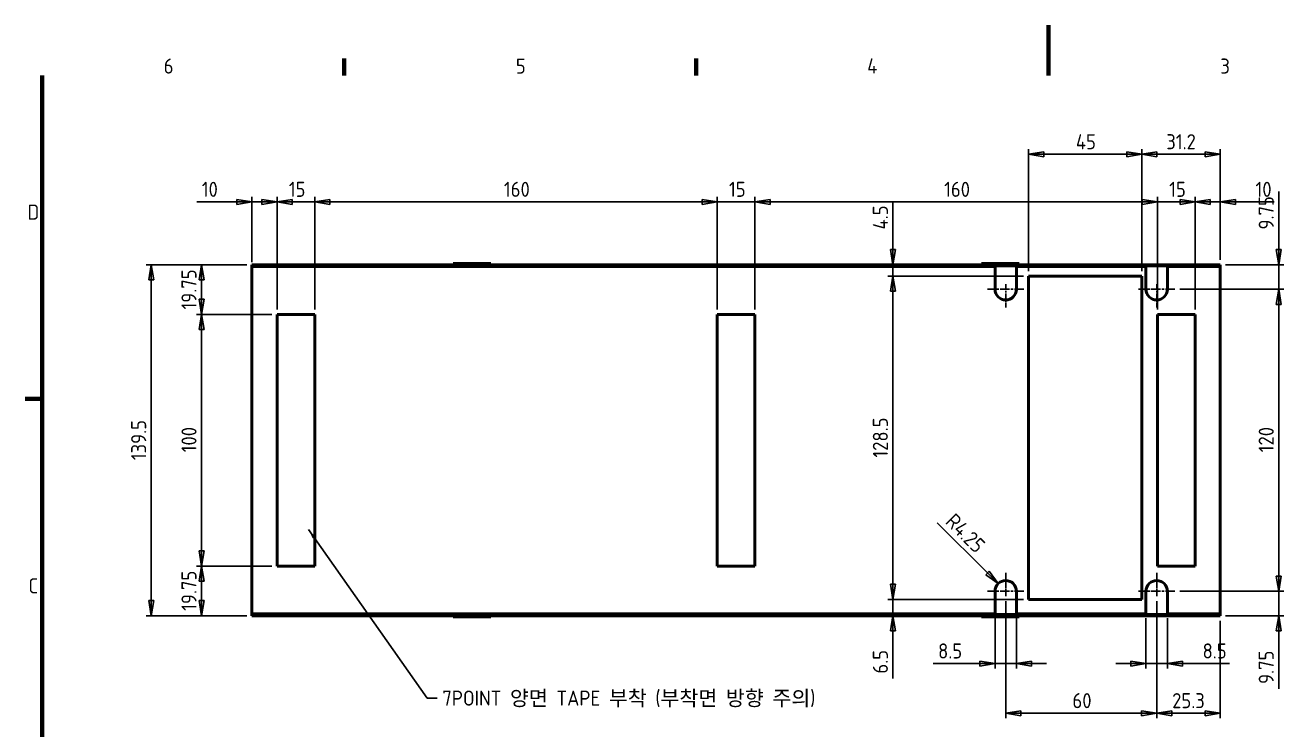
# Model space of a CAD drawing. Header units: millimetres. Extents: x 0 to 840, y 0 to 594.
# Drawn here: x 13 to 514, y 314 to 594 of the extents above; entities that cross this region are included whole.
import ezdxf

# ---------------------------------------------------------------- set-up
doc = ezdxf.new("R2010")
doc.units = ezdxf.units.MM
doc.header["$LTSCALE"] = 2
doc.linetypes.add('CHAIN', pattern=[0.3543, 0.2362, -0.0295, 0.0591, -0.0295])
doc.linetypes.add('DASHED', pattern=[0.2067, 0.1654, -0.0413])
doc.layers.get('0').update_dxf_attribs({"lineweight": 25})
for name, color, linetype, lineweight in [('가려진 것(ISO)', 5, 'DASHED', 35), ('가시적인 것(ISO)', 7, 'Continuous', 50), ('가시적인 좁은 것(ISO)', 1, 'Continuous', 35), ('경계(ISO)', 7, 'Continuous', 70), ('기호(ISO)', 7, 'Continuous', 25), ('중심 표식(ISO)', 1, 'Continuous', 25), ('치수(ISO)', 7, 'Continuous', 25)]:
    doc.layers.add(name, color=color, linetype=linetype, lineweight=lineweight)
doc.styles.add('ISO ProportionalPSTEK', font='isocp.shx')
doc.dimstyles.new('PSTEK', dxfattribs={"dimscale": 2, "dimtxt": 3, "dimasz": 3, "dimexe": 1, "dimexo": 1, "dimgap": 1, "dimtad": 1, "dimrnd": 1e-08, "dimdsep": 46, "dimtxsty": 'ISO ProportionalPSTEK', "dimblk": 'Filled-1', "dimcen": 0.09, "dimdle": 10, "dimclrd": 3, "dimclre": 3, "dimclrt": 1, "dimadec": 1, "dimazin": 2, "dimtfac": 1, "dimtmove": 0, "dimatfit": 3, "dimfxl": 0, "dimtolj": 1, "dimlwd": -1, "dimlwe": -1, "dimarcsym": 0})
doc.dimstyles.new('PSTEK$7', dxfattribs={"dimscale": 2, "dimtxt": 3, "dimasz": 2, "dimexe": 1, "dimexo": 1, "dimgap": 1, "dimtad": 1, "dimrnd": 1e-08, "dimdsep": 46, "dimtxsty": 'ISO ProportionalPSTEK', "dimblk": 'Filled-1', "dimcen": 0.09, "dimdle": 10, "dimclrd": 3, "dimclre": 3, "dimclrt": 1, "dimadec": 1, "dimazin": 2, "dimtfac": 1, "dimtmove": 0, "dimatfit": 3, "dimfxl": 0, "dimtolj": 1, "dimlwd": -1, "dimlwe": -1, "dimarcsym": 0})

# ---------------------------------------------------------------- blocks, each defined once
blk = doc.blocks.new('경계 Default Border')
at = {"layer": '경계(ISO)'}
for p, q in [((70, 287), (70, 290.4)), ((140, 287), (140, 290.4)), ((10, 222.75), (6.6, 222.75))]:
    blk.add_line(p, q, dxfattribs=at)
at = {"layer": '경계(ISO)', "flags": 128}
for points in [[(210, 297), (210, 287)], [(10, 10), (10, 287)]]:
    blk.add_lwpolyline(points, dxfattribs=at)
at = {"layer": '경계(ISO)', "color": 1, "char_height": 3, "attachment_point": 7, "style": 'ISO ProportionalPSTEK'}
for s, insert in [('6', (34.14, 287.37)), ('5', (104.14, 287.37)), ('4', (173.97, 287.4)), ('3', (244.17, 287.37)), ('D', (7.08, 258.35)), ('C', (7.24, 184.1))]:
    blk.add_mtext(s, dxfattribs=dict(at, insert=insert))
blk = doc.blocks.new('Filled-1')
at = {"color": 0}
for p, q in [((0, 0), (-1, 0.167)), ((-1, 0.167), (-1, -0.167)), ((-1, 0), (0, 0)), ((-1, -0.167), (0, 0))]:
    blk.add_line(p, q, dxfattribs=at)
at = {"color": 0, "flags": 128}
blk.add_lwpolyline([(-1, -0.167), (0, 0)], dxfattribs=at)
at = {"color": 0}
blk.add_solid([(-1, -0.167), (0, 0), (-1, 0.167), (-1, -0.167)], dxfattribs=at)
blk = doc.blocks.new('*D14')
at = {"layer": 'Defpoints', "color": 0}
for p in [(113.32, 523.76), (103.32, 497.8), (113.32, 479.05)]:
    blk.add_point(p, dxfattribs=at)
at = {"layer": '치수(ISO)', "color": 3}
for p, q in [((103.32, 499.8), (103.32, 525.76)), ((113.32, 481.05), (113.32, 525.76)), ((97.32, 523.76), (81.4, 523.76)), ((113.32, 523.76), (103.32, 523.76)), ((119.32, 523.76), (125.32, 523.76))]:
    blk.add_line(p, q, dxfattribs=at)
at = {"layer": '치수(ISO)', "color": 3, "xscale": 6, "yscale": 6, "zscale": 6}
blk.add_blockref('Filled-1', (103.32, 523.76), dxfattribs=at)
at = {"layer": '치수(ISO)', "color": 3, "xscale": 6, "yscale": 6, "zscale": 6, "rotation": 180}
blk.add_blockref('Filled-1', (113.32, 523.76), dxfattribs=at)
at = {"layer": '치수(ISO)', "color": 1, "insert": (83.4, 531.76), "char_height": 6, "attachment_point": 1, "style": 'ISO ProportionalPSTEK'}
blk.add_mtext('\\A1;10', dxfattribs=at)
blk = doc.blocks.new('*D15')
at = {"layer": 'Defpoints', "color": 0}
for p in [(83.32, 379.05), (113.32, 379.05), (103.32, 359.3)]:
    blk.add_point(p, dxfattribs=at)
at = {"layer": '치수(ISO)', "color": 3}
for p, q in [((111.32, 379.05), (81.32, 379.05)), ((83.32, 365.3), (83.32, 373.05)), ((101.32, 359.3), (81.32, 359.3))]:
    blk.add_line(p, q, dxfattribs=at)
at = {"layer": '치수(ISO)', "color": 3, "xscale": 6, "yscale": 6, "zscale": 6}
for p, rotation in [((83.32, 379.05), 90), ((83.32, 359.3), 270)]:
    blk.add_blockref('Filled-1', p, dxfattribs=dict(at, rotation=rotation))
at = {"layer": '치수(ISO)', "color": 1, "insert": (75.32, 361.24), "char_height": 6, "attachment_point": 1, "rotation": 90, "style": 'ISO ProportionalPSTEK'}
blk.add_mtext('\\A1;19.75', dxfattribs=at)
blk = doc.blocks.new('*D16')
at = {"layer": 'Defpoints', "color": 0}
for p in [(83.32, 498.8), (103.32, 498.8), (113.32, 479.05)]:
    blk.add_point(p, dxfattribs=at)
at = {"layer": '치수(ISO)', "color": 3}
for p, q in [((101.32, 498.8), (81.32, 498.8)), ((83.32, 485.05), (83.32, 492.8)), ((111.32, 479.05), (81.32, 479.05))]:
    blk.add_line(p, q, dxfattribs=at)
at = {"layer": '치수(ISO)', "color": 3, "xscale": 6, "yscale": 6, "zscale": 6}
for p, rotation in [((83.32, 498.8), 90), ((83.32, 479.05), 270)]:
    blk.add_blockref('Filled-1', p, dxfattribs=dict(at, rotation=rotation))
at = {"layer": '치수(ISO)', "color": 1, "insert": (75.32, 480.99), "char_height": 6, "attachment_point": 1, "rotation": 90, "style": 'ISO ProportionalPSTEK'}
blk.add_mtext('\\A1;19.75', dxfattribs=at)
blk = doc.blocks.new('*D21')
at = {"layer": 'Defpoints', "color": 0}
for p in [(63.32, 498.8), (103.32, 498.8), (103.32, 359.3)]:
    blk.add_point(p, dxfattribs=at)
at = {"layer": '치수(ISO)', "color": 3}
for p, q in [((101.32, 498.8), (61.32, 498.8)), ((63.32, 365.3), (63.32, 492.8)), ((101.32, 359.3), (61.32, 359.3))]:
    blk.add_line(p, q, dxfattribs=at)
at = {"layer": '치수(ISO)', "color": 3, "xscale": 6, "yscale": 6, "zscale": 6}
for p, rotation in [((63.32, 498.8), 90), ((63.32, 359.3), 270)]:
    blk.add_blockref('Filled-1', p, dxfattribs=dict(at, rotation=rotation))
at = {"layer": '치수(ISO)', "color": 1, "insert": (55.32, 421.11), "char_height": 6, "attachment_point": 1, "rotation": 90, "style": 'ISO ProportionalPSTEK'}
blk.add_mtext('\\A1;139.5', dxfattribs=at)
blk = doc.blocks.new('*D28')
at = {"layer": 'Defpoints', "color": 0}
for p in [(83.32, 479.05), (113.32, 479.05), (113.32, 379.05)]:
    blk.add_point(p, dxfattribs=at)
at = {"layer": '치수(ISO)', "color": 3}
for p, q in [((111.32, 479.05), (81.32, 479.05)), ((83.32, 385.05), (83.32, 473.05)), ((111.32, 379.05), (81.32, 379.05))]:
    blk.add_line(p, q, dxfattribs=at)
at = {"layer": '치수(ISO)', "color": 3, "xscale": 6, "yscale": 6, "zscale": 6}
for p, rotation in [((83.32, 479.05), 90), ((83.32, 379.05), 270)]:
    blk.add_blockref('Filled-1', p, dxfattribs=dict(at, rotation=rotation))
at = {"layer": '치수(ISO)', "color": 1, "insert": (75.32, 424.25), "char_height": 6, "attachment_point": 1, "rotation": 90, "style": 'ISO ProportionalPSTEK'}
blk.add_mtext('\\A1;100', dxfattribs=at)
blk = doc.blocks.new('*D29')
at = {"layer": 'Defpoints', "color": 0}
for p in [(128.32, 523.76), (113.32, 479.05), (128.32, 479.05)]:
    blk.add_point(p, dxfattribs=at)
at = {"layer": '치수(ISO)', "color": 3}
for p, q in [((113.32, 481.05), (113.32, 525.76)), ((128.32, 481.05), (128.32, 525.76)), ((107.32, 523.76), (101.32, 523.76)), ((113.32, 523.76), (128.32, 523.76)), ((134.32, 523.76), (140.32, 523.76))]:
    blk.add_line(p, q, dxfattribs=at)
at = {"layer": '치수(ISO)', "color": 3, "xscale": 6, "yscale": 6, "zscale": 6}
blk.add_blockref('Filled-1', (113.32, 523.76), dxfattribs=at)
at = {"layer": '치수(ISO)', "color": 3, "xscale": 6, "yscale": 6, "zscale": 6, "rotation": 180}
blk.add_blockref('Filled-1', (128.32, 523.76), dxfattribs=at)
at = {"layer": '치수(ISO)', "color": 1, "insert": (118, 531.76), "char_height": 6, "attachment_point": 1, "style": 'ISO ProportionalPSTEK'}
blk.add_mtext('\\A1;15', dxfattribs=at)
blk = doc.blocks.new('*D30')
at = {"layer": 'Defpoints', "color": 0}
for p in [(288.32, 523.76), (128.32, 479.05), (288.32, 479.05)]:
    blk.add_point(p, dxfattribs=at)
at = {"layer": '치수(ISO)', "color": 3}
for p, q in [((128.32, 481.05), (128.32, 525.76)), ((288.32, 481.05), (288.32, 525.76)), ((134.32, 523.76), (282.32, 523.76))]:
    blk.add_line(p, q, dxfattribs=at)
at = {"layer": '치수(ISO)', "color": 3, "xscale": 6, "yscale": 6, "zscale": 6, "rotation": 180}
blk.add_blockref('Filled-1', (128.32, 523.76), dxfattribs=at)
at = {"layer": '치수(ISO)', "color": 3, "xscale": 6, "yscale": 6, "zscale": 6}
blk.add_blockref('Filled-1', (288.32, 523.76), dxfattribs=at)
at = {"layer": '치수(ISO)', "color": 1, "insert": (203.52, 531.76), "char_height": 6, "attachment_point": 1, "style": 'ISO ProportionalPSTEK'}
blk.add_mtext('\\A1;160', dxfattribs=at)
blk = doc.blocks.new('*D31')
at = {"layer": 'Defpoints', "color": 0}
for p in [(303.32, 523.76), (288.32, 479.05), (303.32, 479.05)]:
    blk.add_point(p, dxfattribs=at)
at = {"layer": '치수(ISO)', "color": 3}
for p, q in [((288.32, 481.05), (288.32, 525.76)), ((303.32, 481.05), (303.32, 525.76)), ((282.32, 523.76), (276.32, 523.76)), ((288.32, 523.76), (303.32, 523.76)), ((309.32, 523.76), (315.32, 523.76))]:
    blk.add_line(p, q, dxfattribs=at)
at = {"layer": '치수(ISO)', "color": 3, "xscale": 6, "yscale": 6, "zscale": 6}
blk.add_blockref('Filled-1', (288.32, 523.76), dxfattribs=at)
at = {"layer": '치수(ISO)', "color": 3, "xscale": 6, "yscale": 6, "zscale": 6, "rotation": 180}
blk.add_blockref('Filled-1', (303.32, 523.76), dxfattribs=at)
at = {"layer": '치수(ISO)', "color": 1, "insert": (293, 531.76), "char_height": 6, "attachment_point": 1, "style": 'ISO ProportionalPSTEK'}
blk.add_mtext('\\A1;15', dxfattribs=at)
blk = doc.blocks.new('*D32')
at = {"layer": 'Defpoints', "color": 0}
for p in [(303.32, 523.76), (303.32, 479.05), (463.32, 479.05)]:
    blk.add_point(p, dxfattribs=at)
at = {"layer": '치수(ISO)', "color": 3}
for p, q in [((303.32, 481.05), (303.32, 525.76)), ((463.32, 481.05), (463.32, 525.76)), ((457.32, 523.76), (309.32, 523.76))]:
    blk.add_line(p, q, dxfattribs=at)
at = {"layer": '치수(ISO)', "color": 3, "xscale": 6, "yscale": 6, "zscale": 6, "rotation": 180}
blk.add_blockref('Filled-1', (303.32, 523.76), dxfattribs=at)
at = {"layer": '치수(ISO)', "color": 3, "xscale": 6, "yscale": 6, "zscale": 6}
blk.add_blockref('Filled-1', (463.32, 523.76), dxfattribs=at)
at = {"layer": '치수(ISO)', "color": 1, "insert": (378.52, 531.76), "char_height": 6, "attachment_point": 1, "style": 'ISO ProportionalPSTEK'}
blk.add_mtext('\\A1;160', dxfattribs=at)
blk = doc.blocks.new('*D33')
at = {"layer": 'Defpoints', "color": 0}
for p in [(478.32, 523.76), (463.32, 479.05), (478.32, 479.05)]:
    blk.add_point(p, dxfattribs=at)
at = {"layer": '치수(ISO)', "color": 3}
for p, q in [((463.32, 481.05), (463.32, 525.76)), ((478.32, 481.05), (478.32, 525.76)), ((457.32, 523.76), (451.32, 523.76)), ((463.32, 523.76), (478.32, 523.76)), ((484.32, 523.76), (490.32, 523.76))]:
    blk.add_line(p, q, dxfattribs=at)
at = {"layer": '치수(ISO)', "color": 3, "xscale": 6, "yscale": 6, "zscale": 6}
blk.add_blockref('Filled-1', (463.32, 523.76), dxfattribs=at)
at = {"layer": '치수(ISO)', "color": 3, "xscale": 6, "yscale": 6, "zscale": 6, "rotation": 180}
blk.add_blockref('Filled-1', (478.32, 523.76), dxfattribs=at)
at = {"layer": '치수(ISO)', "color": 1, "insert": (468, 531.76), "char_height": 6, "attachment_point": 1, "style": 'ISO ProportionalPSTEK'}
blk.add_mtext('\\A1;15', dxfattribs=at)
blk = doc.blocks.new('*D34')
at = {"layer": 'Defpoints', "color": 0}
for p in [(488.32, 523.76), (488.32, 498.8), (478.32, 479.05)]:
    blk.add_point(p, dxfattribs=at)
at = {"layer": '치수(ISO)', "color": 3}
for p, q in [((478.32, 481.05), (478.32, 525.76)), ((488.32, 500.8), (488.32, 525.76)), ((472.32, 523.76), (466.32, 523.76)), ((478.32, 523.76), (488.32, 523.76)), ((494.32, 523.76), (509.73, 523.76))]:
    blk.add_line(p, q, dxfattribs=at)
at = {"layer": '치수(ISO)', "color": 3, "xscale": 6, "yscale": 6, "zscale": 6}
blk.add_blockref('Filled-1', (478.32, 523.76), dxfattribs=at)
at = {"layer": '치수(ISO)', "color": 3, "xscale": 6, "yscale": 6, "zscale": 6, "rotation": 180}
blk.add_blockref('Filled-1', (488.32, 523.76), dxfattribs=at)
at = {"layer": '치수(ISO)', "color": 1, "insert": (502.32, 531.76), "char_height": 6, "attachment_point": 1, "style": 'ISO ProportionalPSTEK'}
blk.add_mtext('\\A1;10', dxfattribs=at)
blk = doc.blocks.new('*D36')
at = {"layer": 'Defpoints', "color": 0}
for p in [(358.18, 494.3), (412.12, 494.3), (412.12, 365.8)]:
    blk.add_point(p, dxfattribs=at)
at = {"layer": '치수(ISO)', "color": 3}
for p, q in [((410.12, 494.3), (356.18, 494.3)), ((358.18, 371.8), (358.18, 488.3)), ((410.12, 365.8), (356.18, 365.8))]:
    blk.add_line(p, q, dxfattribs=at)
at = {"layer": '치수(ISO)', "color": 3, "xscale": 6, "yscale": 6, "zscale": 6}
for p, rotation in [((358.18, 494.3), 90), ((358.18, 365.8), 270)]:
    blk.add_blockref('Filled-1', p, dxfattribs=dict(at, rotation=rotation))
at = {"layer": '치수(ISO)', "color": 1, "insert": (350.18, 422.12), "char_height": 6, "attachment_point": 1, "rotation": 90, "style": 'ISO ProportionalPSTEK'}
blk.add_mtext('\\A1;128.5', dxfattribs=at)
blk = doc.blocks.new('*D37')
at = {"layer": 'Defpoints', "color": 0}
for p in [(357.46, 498.8), (358.18, 498.8), (412.12, 494.3)]:
    blk.add_point(p, dxfattribs=at)
at = {"layer": '치수(ISO)', "color": 3}
for p, q in [((358.18, 504.8), (358.18, 524.05)), ((358.18, 494.3), (358.18, 498.8)), ((410.12, 494.3), (356.18, 494.3)), ((358.18, 488.3), (358.18, 482.3))]:
    blk.add_line(p, q, dxfattribs=at)
at = {"layer": '치수(ISO)', "color": 3, "xscale": 6, "yscale": 6, "zscale": 6}
for p, rotation in [((358.18, 498.8), 270), ((358.18, 494.3), 90)]:
    blk.add_blockref('Filled-1', p, dxfattribs=dict(at, rotation=rotation))
at = {"layer": '치수(ISO)', "color": 1, "insert": (350.18, 512.8), "char_height": 6, "attachment_point": 1, "rotation": 90, "style": 'ISO ProportionalPSTEK'}
blk.add_mtext('\\A1;4.5', dxfattribs=at)
blk = doc.blocks.new('*D38')
at = {"layer": 'Defpoints', "color": 0}
for p in [(412.12, 365.8), (358.18, 359.3), (358.18, 359.3)]:
    blk.add_point(p, dxfattribs=at)
at = {"layer": '치수(ISO)', "color": 3}
for p, q in [((358.18, 371.8), (358.18, 377.8)), ((410.12, 365.8), (356.18, 365.8)), ((358.18, 365.8), (358.18, 359.3)), ((358.18, 353.3), (358.18, 334.29))]:
    blk.add_line(p, q, dxfattribs=at)
at = {"layer": '치수(ISO)', "color": 3, "xscale": 6, "yscale": 6, "zscale": 6}
for p, rotation in [((358.18, 365.8), 270), ((358.18, 359.3), 90)]:
    blk.add_blockref('Filled-1', p, dxfattribs=dict(at, rotation=rotation))
at = {"layer": '치수(ISO)', "color": 1, "insert": (350.18, 336.29), "char_height": 6, "attachment_point": 1, "rotation": 90, "style": 'ISO ProportionalPSTEK'}
blk.add_mtext('\\A1;6.5', dxfattribs=at)
blk = doc.blocks.new('*D39')
at = {"layer": 'Defpoints', "color": 0}
for p in [(457.12, 542.68), (412.12, 494.3), (457.12, 494.3)]:
    blk.add_point(p, dxfattribs=at)
at = {"layer": '치수(ISO)', "color": 3}
for p, q in [((412.12, 496.3), (412.12, 544.68)), ((418.12, 542.68), (451.12, 542.68)), ((457.12, 496.3), (457.12, 544.68))]:
    blk.add_line(p, q, dxfattribs=at)
at = {"layer": '치수(ISO)', "color": 3, "xscale": 6, "yscale": 6, "zscale": 6, "rotation": 180}
blk.add_blockref('Filled-1', (412.12, 542.68), dxfattribs=at)
at = {"layer": '치수(ISO)', "color": 3, "xscale": 6, "yscale": 6, "zscale": 6}
blk.add_blockref('Filled-1', (457.12, 542.68), dxfattribs=at)
at = {"layer": '치수(ISO)', "color": 1, "insert": (430.9, 550.68), "char_height": 6, "attachment_point": 1, "style": 'ISO ProportionalPSTEK'}
blk.add_mtext('\\A1;45', dxfattribs=at)
blk = doc.blocks.new('*D40')
at = {"layer": 'Defpoints', "color": 0}
for p in [(488.32, 542.68), (488.32, 498.8), (457.12, 494.3)]:
    blk.add_point(p, dxfattribs=at)
at = {"layer": '치수(ISO)', "color": 3}
for p, q in [((457.12, 496.3), (457.12, 544.68)), ((463.12, 542.68), (482.32, 542.68)), ((488.32, 500.8), (488.32, 544.68))]:
    blk.add_line(p, q, dxfattribs=at)
at = {"layer": '치수(ISO)', "color": 3, "xscale": 6, "yscale": 6, "zscale": 6, "rotation": 180}
blk.add_blockref('Filled-1', (457.12, 542.68), dxfattribs=at)
at = {"layer": '치수(ISO)', "color": 3, "xscale": 6, "yscale": 6, "zscale": 6}
blk.add_blockref('Filled-1', (488.32, 542.68), dxfattribs=at)
at = {"layer": '치수(ISO)', "color": 1, "insert": (466.84, 550.68), "char_height": 6, "attachment_point": 1, "style": 'ISO ProportionalPSTEK'}
blk.add_mtext('\\A1;31.2', dxfattribs=at)
blk = doc.blocks.new('*D41')
at = {"layer": 'Defpoints', "color": 0}
for p in [(470.27, 489.05), (470.27, 369.05), (511.57, 369.05)]:
    blk.add_point(p, dxfattribs=at)
at = {"layer": '치수(ISO)', "color": 3}
for p, q in [((472.27, 489.05), (513.57, 489.05)), ((511.57, 483.05), (511.57, 375.05)), ((472.27, 369.05), (513.57, 369.05))]:
    blk.add_line(p, q, dxfattribs=at)
at = {"layer": '치수(ISO)', "color": 3, "xscale": 6, "yscale": 6, "zscale": 6}
for p, rotation in [((511.57, 489.05), 90), ((511.57, 369.05), 270)]:
    blk.add_blockref('Filled-1', p, dxfattribs=dict(at, rotation=rotation))
at = {"layer": '치수(ISO)', "color": 1, "insert": (503.57, 424.25), "char_height": 6, "attachment_point": 1, "rotation": 90, "style": 'ISO ProportionalPSTEK'}
blk.add_mtext('\\A1;120', dxfattribs=at)
blk = doc.blocks.new('*D42')
at = {"layer": 'Defpoints', "color": 0}
for p in [(488.32, 498.8), (511.57, 498.8), (470.27, 489.05)]:
    blk.add_point(p, dxfattribs=at)
at = {"layer": '치수(ISO)', "color": 3}
for p, q in [((511.57, 504.8), (511.57, 527.9)), ((490.32, 498.8), (513.57, 498.8)), ((511.57, 489.05), (511.57, 498.8)), ((472.27, 489.05), (513.57, 489.05)), ((511.57, 483.05), (511.57, 477.05))]:
    blk.add_line(p, q, dxfattribs=at)
at = {"layer": '치수(ISO)', "color": 3, "xscale": 6, "yscale": 6, "zscale": 6}
for p, rotation in [((511.57, 498.8), 270), ((511.57, 489.05), 90)]:
    blk.add_blockref('Filled-1', p, dxfattribs=dict(at, rotation=rotation))
at = {"layer": '치수(ISO)', "color": 1, "insert": (503.57, 512.8), "char_height": 6, "attachment_point": 1, "rotation": 90, "style": 'ISO ProportionalPSTEK'}
blk.add_mtext('\\A1;9.75', dxfattribs=at)
blk = doc.blocks.new('*D43')
at = {"layer": 'Defpoints', "color": 0}
for p in [(470.27, 369.05), (488.32, 359.3), (511.57, 359.3)]:
    blk.add_point(p, dxfattribs=at)
at = {"layer": '치수(ISO)', "color": 3}
for p, q in [((511.57, 375.05), (511.57, 381.05)), ((472.27, 369.05), (513.57, 369.05)), ((511.57, 369.05), (511.57, 359.3)), ((490.32, 359.3), (513.57, 359.3)), ((511.57, 353.3), (511.57, 330.2))]:
    blk.add_line(p, q, dxfattribs=at)
at = {"layer": '치수(ISO)', "color": 3, "xscale": 6, "yscale": 6, "zscale": 6}
for p, rotation in [((511.57, 369.05), 270), ((511.57, 359.3), 90)]:
    blk.add_blockref('Filled-1', p, dxfattribs=dict(at, rotation=rotation))
at = {"layer": '치수(ISO)', "color": 1, "insert": (503.57, 332.2), "char_height": 6, "attachment_point": 1, "rotation": 90, "style": 'ISO ProportionalPSTEK'}
blk.add_mtext('\\A1;9.75', dxfattribs=at)
blk = doc.blocks.new('*D44')
at = {"layer": 'Defpoints', "color": 0}
for p in [(458.77, 360.3), (467.27, 360.3), (458.77, 340.3)]:
    blk.add_point(p, dxfattribs=at)
at = {"layer": '치수(ISO)', "color": 3}
for p, q in [((458.77, 358.3), (458.77, 338.3)), ((467.27, 358.3), (467.27, 338.3)), ((452.77, 340.3), (446.77, 340.3)), ((458.77, 340.3), (467.27, 340.3)), ((473.27, 340.3), (491.92, 340.3))]:
    blk.add_line(p, q, dxfattribs=at)
at = {"layer": '치수(ISO)', "color": 3, "xscale": 6, "yscale": 6, "zscale": 6}
blk.add_blockref('Filled-1', (458.77, 340.3), dxfattribs=at)
at = {"layer": '치수(ISO)', "color": 3, "xscale": 6, "yscale": 6, "zscale": 6, "rotation": 180}
blk.add_blockref('Filled-1', (467.27, 340.3), dxfattribs=at)
at = {"layer": '치수(ISO)', "color": 1, "insert": (481.27, 348.3), "char_height": 6, "attachment_point": 1, "style": 'ISO ProportionalPSTEK'}
blk.add_mtext('\\A1;8.5', dxfattribs=at)
blk = doc.blocks.new('*D45')
at = {"layer": 'Defpoints', "color": 0}
for p in [(398.77, 360.3), (407.27, 360.3), (398.77, 340.3)]:
    blk.add_point(p, dxfattribs=at)
at = {"layer": '치수(ISO)', "color": 3}
for p, q in [((398.77, 358.3), (398.77, 338.3)), ((407.27, 358.3), (407.27, 338.3)), ((392.77, 340.3), (374.12, 340.3)), ((407.27, 340.3), (398.77, 340.3)), ((413.27, 340.3), (419.27, 340.3))]:
    blk.add_line(p, q, dxfattribs=at)
at = {"layer": '치수(ISO)', "color": 3, "xscale": 6, "yscale": 6, "zscale": 6}
blk.add_blockref('Filled-1', (398.77, 340.3), dxfattribs=at)
at = {"layer": '치수(ISO)', "color": 3, "xscale": 6, "yscale": 6, "zscale": 6, "rotation": 180}
blk.add_blockref('Filled-1', (407.27, 340.3), dxfattribs=at)
at = {"layer": '치수(ISO)', "color": 1, "insert": (376.12, 348.3), "char_height": 6, "attachment_point": 1, "style": 'ISO ProportionalPSTEK'}
blk.add_mtext('\\A1;8.5', dxfattribs=at)
blk = doc.blocks.new('*D46')
at = {"layer": 'Defpoints', "color": 0}
for p in [(463.02, 367.05), (488.32, 359.3), (463.02, 320.55)]:
    blk.add_point(p, dxfattribs=at)
at = {"layer": '치수(ISO)', "color": 3}
for p, q in [((463.02, 365.05), (463.02, 318.55)), ((488.32, 357.3), (488.32, 318.55)), ((482.32, 320.55), (469.02, 320.55))]:
    blk.add_line(p, q, dxfattribs=at)
at = {"layer": '치수(ISO)', "color": 3, "xscale": 6, "yscale": 6, "zscale": 6, "rotation": 180}
blk.add_blockref('Filled-1', (463.02, 320.55), dxfattribs=at)
at = {"layer": '치수(ISO)', "color": 3, "xscale": 6, "yscale": 6, "zscale": 6}
blk.add_blockref('Filled-1', (488.32, 320.55), dxfattribs=at)
at = {"layer": '치수(ISO)', "color": 1, "insert": (469.17, 328.55), "char_height": 6, "attachment_point": 1, "style": 'ISO ProportionalPSTEK'}
blk.add_mtext('\\A1;25.3', dxfattribs=at)
blk = doc.blocks.new('*D47')
at = {"layer": 'Defpoints', "color": 0}
for p in [(403.02, 367.05), (463.02, 367.05), (403.02, 320.55)]:
    blk.add_point(p, dxfattribs=at)
at = {"layer": '치수(ISO)', "color": 3}
for p, q in [((403.02, 365.05), (403.02, 318.55)), ((463.02, 365.05), (463.02, 318.55)), ((457.02, 320.55), (409.02, 320.55))]:
    blk.add_line(p, q, dxfattribs=at)
at = {"layer": '치수(ISO)', "color": 3, "xscale": 6, "yscale": 6, "zscale": 6, "rotation": 180}
blk.add_blockref('Filled-1', (403.02, 320.55), dxfattribs=at)
at = {"layer": '치수(ISO)', "color": 3, "xscale": 6, "yscale": 6, "zscale": 6}
blk.add_blockref('Filled-1', (463.02, 320.55), dxfattribs=at)
at = {"layer": '치수(ISO)', "color": 1, "insert": (429.54, 328.55), "char_height": 6, "attachment_point": 1, "style": 'ISO ProportionalPSTEK'}
blk.add_mtext('\\A1;60', dxfattribs=at)
blk = doc.blocks.new('*D48')
at = {"layer": 'Defpoints', "color": 0}
for p in [(400.02, 372.05), (403.02, 369.05)]:
    blk.add_point(p, dxfattribs=at)
at = {"layer": '치수(ISO)', "color": 3}
blk.add_line((375.8, 396.27), (395.77, 376.3), dxfattribs=at)
at = {"layer": '치수(ISO)', "color": 3, "xscale": 6, "yscale": 6, "zscale": 6, "rotation": 315.0000000000082}
blk.add_blockref('Filled-1', (400.02, 372.05), dxfattribs=at)
at = {"layer": '치수(ISO)', "color": 1, "insert": (382.87, 400.51), "char_height": 6, "attachment_point": 1, "rotation": 315, "style": 'ISO ProportionalPSTEK'}
blk.add_mtext('\\A1;R4.25', dxfattribs=at)

msp = doc.modelspace()

# ---------------------------------------------------------------- linework, layer by layer
at = {"layer": '가려진 것(ISO)', "ltscale": 25.524397}
for p, q in [((398.772, 498.299), (103.322, 498.299)), ((103.322, 359.799), (398.772, 359.799))]:
    msp.add_line(p, q, dxfattribs=at)
at = {"layer": '가려진 것(ISO)', "ltscale": 24.915337}
for p, q in [((458.772, 498.299), (407.272, 498.299)), ((407.272, 359.799), (458.772, 359.799))]:
    msp.add_line(p, q, dxfattribs=at)
at = {"layer": '가려진 것(ISO)', "ltscale": 25.459602}
for p, q in [((488.322, 498.299), (467.272, 498.299)), ((467.272, 359.799), (488.322, 359.799))]:
    msp.add_line(p, q, dxfattribs=at)
at = {"layer": '가시적인 것(ISO)'}
for p, q in [((103.322, 498.799), (398.772, 498.799)), ((103.322, 498.799), (103.322, 497.799)), ((103.322, 497.799), (103.322, 360.299)), ((183.322, 498.799), (183.322, 499.299)), ((183.322, 499.299), (198.322, 499.299)), ((198.322, 498.799), (198.322, 499.299)), ((393.322, 498.799), (393.322, 499.299)), ((393.322, 499.299), (408.322, 499.299)), ((398.772, 498.799), (398.772, 497.799)), ((398.772, 498.799), (407.272, 498.799)), ((407.272, 498.299), (398.772, 498.299)), ((398.772, 489.049), (398.772, 497.799)), ((407.272, 497.799), (407.272, 498.799)), ((407.272, 498.799), (458.772, 498.799)), ((407.272, 497.799), (407.272, 489.049)), ((408.322, 498.799), (408.322, 499.299)), ((458.772, 498.799), (458.772, 497.799)), ((458.772, 498.799), (467.272, 498.799)), ((467.272, 498.299), (458.772, 498.299)), ((458.772, 489.049), (458.772, 497.799)), ((467.272, 497.799), (467.272, 498.799)), ((467.272, 498.799), (488.322, 498.799)), ((467.272, 497.799), (467.272, 489.049)), ((488.322, 497.799), (488.322, 498.799)), ((488.322, 360.299), (488.322, 497.799)), ((412.122, 494.299), (457.122, 494.299)), ((412.122, 365.799), (412.122, 494.299)), ((457.122, 494.299), (457.122, 365.799)), ((113.322, 379.049), (113.322, 479.049)), ((113.322, 479.049), (128.322, 479.049)), ((128.322, 479.049), (128.322, 379.049)), ((288.322, 379.049), (288.322, 479.049)), ((288.322, 479.049), (303.322, 479.049)), ((303.322, 479.049), (303.322, 379.049)), ((463.322, 379.049), (463.322, 479.049)), ((463.322, 479.049), (478.322, 479.049)), ((478.322, 479.049), (478.322, 379.049)), ((128.322, 379.049), (113.322, 379.049)), ((303.322, 379.049), (288.322, 379.049)), ((478.322, 379.049), (463.322, 379.049)), ((398.772, 360.299), (398.772, 369.049)), ((407.272, 369.049), (407.272, 360.299)), ((457.122, 365.799), (412.122, 365.799)), ((458.772, 360.299), (458.772, 369.049)), ((467.272, 369.049), (467.272, 360.299)), ((103.322, 360.299), (103.322, 359.299)), ((398.772, 360.299), (398.772, 359.299)), ((407.272, 359.299), (407.272, 360.299)), ((458.772, 360.299), (458.772, 359.299)), ((467.272, 359.299), (467.272, 360.299)), ((488.322, 359.299), (488.322, 360.299)), ((398.772, 359.299), (103.322, 359.299)), ((183.322, 359.299), (183.322, 358.799)), ((183.322, 358.799), (198.322, 358.799)), ((198.322, 359.299), (198.322, 358.799)), ((393.322, 359.299), (393.322, 358.799)), ((393.322, 358.799), (408.322, 358.799)), ((398.772, 359.799), (407.272, 359.799)), ((407.272, 359.299), (398.772, 359.299)), ((458.772, 359.299), (407.272, 359.299)), ((408.322, 359.299), (408.322, 358.799)), ((458.772, 359.799), (467.272, 359.799)), ((467.272, 359.299), (458.772, 359.299)), ((488.322, 359.299), (467.272, 359.299))]:
    msp.add_line(p, q, dxfattribs=at)
for centre, start, end in [((403.022, 489.049), 180, 0), ((463.022, 489.049), 180, 0), ((403.022, 369.049), 0, 180), ((463.022, 369.049), 0, 180)]:
    msp.add_arc(centre, 4.25, start, end, dxfattribs=at)
at = {"layer": '가시적인 좁은 것(ISO)'}
for p, q in [((398.772, 497.799), (103.322, 497.799)), ((458.772, 497.799), (407.272, 497.799)), ((488.322, 497.799), (467.272, 497.799)), ((103.322, 360.299), (398.772, 360.299)), ((407.272, 360.299), (458.772, 360.299)), ((467.272, 360.299), (488.322, 360.299))]:
    msp.add_line(p, q, dxfattribs=at)
at = {"layer": '중심 표식(ISO)', "linetype": 'CHAIN', "ltscale": 5.139234}
for p, q in [((403.022, 491.049), (403.022, 481.799)), ((463.022, 491.049), (463.022, 481.799)), ((403.022, 376.299), (403.022, 367.049)), ((463.022, 376.299), (463.022, 367.049))]:
    msp.add_line(p, q, dxfattribs=at)
at = {"layer": '중심 표식(ISO)', "linetype": 'CHAIN', "ltscale": 8.056153}
for p, q in [((410.272, 489.049), (395.772, 489.049)), ((470.272, 489.049), (455.772, 489.049)), ((410.272, 369.049), (395.772, 369.049)), ((470.272, 369.049), (455.772, 369.049))]:
    msp.add_line(p, q, dxfattribs=at)

# ---------------------------------------------------------------- block references
at = {"xscale": 2, "yscale": 2, "zscale": 2}
msp.add_blockref('경계 Default Border', (0, 0), dxfattribs=at)

# ---------------------------------------------------------------- texts
at = {"layer": '기호(ISO)', "color": 1, "insert": (179.028, 329.555), "char_height": 6, "width": 172.55543, "attachment_point": 1, "style": 'ISO ProportionalPSTEK'}
msp.add_mtext('{\\fISOCP|b0|i0;\\H6.0000;7POINT 양면 TAPE 부착 (부착면 방향 주의)}', dxfattribs=at)

# ---------------------------------------------------------------- dimensions: what is measured, and where the dimension line sits
at = {"layer": '치수(ISO)', "color": 3}
for base, p1, p2, angle, override, picture, middle in [((457.122, 542.676), (412.122, 494.299), (457.122, 494.299), 180, {"dimdec": 2, "dimtp": 0, "dimtm": 0, "dimtdec": 2, "dimtofl": 0, "dimatfit": 1}, '*D39', (434.622, 542.676)), ((488.322, 542.676), (457.122, 494.299), (488.322, 498.799), 180, {"dimdec": 2, "dimtp": 0, "dimtm": 0, "dimtdec": 2, "dimtofl": 0, "dimatfit": 1}, '*D40', (472.722, 542.676)), ((113.322, 523.759), (103.322, 497.799), (113.322, 479.049), 180, {"dimdec": 2, "dimblk2": 'Filled-1', "dimsah": 1, "dimtp": 0, "dimtm": 0, "dimtdec": 2, "dimtofl": 1, "dimatfit": 1}, '*D14', (86.103, 523.759)), ((128.322, 523.759), (113.322, 479.049), (128.322, 479.049), 180, {"dimdec": 2, "dimtp": 0, "dimtm": 0, "dimtdec": 2, "dimtofl": 1, "dimatfit": 1}, '*D29', (120.822, 523.759)), ((288.322, 523.759), (128.322, 479.049), (288.322, 479.049), 180, {"dimdec": 2, "dimtp": 0, "dimtm": 0, "dimtdec": 2, "dimtofl": 0, "dimatfit": 1}, '*D30', (208.322, 523.759)), ((303.322, 523.759), (288.322, 479.049), (303.322, 479.049), 180, {"dimdec": 2, "dimtp": 0, "dimtm": 0, "dimtdec": 2, "dimtofl": 1, "dimatfit": 1}, '*D31', (295.822, 523.759)), ((478.322, 523.759), (463.322, 479.049), (478.322, 479.049), 180, {"dimdec": 2, "dimtp": 0, "dimtm": 0, "dimtdec": 2, "dimtofl": 1, "dimatfit": 1}, '*D33', (470.822, 523.759)), ((488.322, 523.759), (478.322, 479.049), (488.322, 498.799), 180, {"dimdec": 2, "dimtp": 0, "dimtm": 0, "dimtdec": 2, "dimtofl": 1, "dimatfit": 1}, '*D34', (505.024, 523.759)), ((511.572, 498.799), (470.272, 489.049), (488.322, 498.799), 90, {"dimdec": 2, "dimtp": 0, "dimtm": 0, "dimtdec": 2, "dimtofl": 1, "dimatfit": 1}, '*D42', (511.572, 519.347)), ((358.183, 498.799), (412.122, 494.299), (357.457, 498.799), 270, {"dimdec": 2, "dimse2": 1, "dimtp": 0, "dimtm": 0, "dimtdec": 2, "dimtofl": 1, "dimatfit": 1}, '*D37', (358.183, 517.423)), ((83.322, 498.799), (113.322, 479.049), (103.322, 498.799), 90, {"dimdec": 2, "dimblk1": 'Filled-1', "dimsah": 1, "dimtp": 0, "dimtm": 0, "dimtdec": 2, "dimtofl": 0, "dimatfit": 1}, '*D16', (83.322, 488.924)), ((63.322, 498.799), (103.322, 359.299), (103.322, 498.799), 90, {"dimdec": 2, "dimtp": 0, "dimtm": 0, "dimtdec": 2, "dimtofl": 0, "dimatfit": 1}, '*D21', (63.322, 429.049)), ((358.183, 494.299), (412.122, 365.799), (412.122, 494.299), 90, {"dimdec": 2, "dimtp": 0, "dimtm": 0, "dimtdec": 2, "dimtofl": 0, "dimatfit": 1}, '*D36', (358.183, 430.049)), ((511.572, 369.049), (470.272, 489.049), (470.272, 369.049), 90, {"dimdec": 2, "dimtp": 0, "dimtm": 0, "dimtdec": 2, "dimtofl": 0, "dimatfit": 1}, '*D41', (511.572, 429.049)), ((83.322, 479.049), (113.322, 379.049), (113.322, 479.049), 90, {"dimdec": 2, "dimtp": 0, "dimtm": 0, "dimtdec": 2, "dimtofl": 0, "dimatfit": 1}, '*D28', (83.322, 429.049)), ((83.322, 379.049), (103.322, 359.299), (113.322, 379.049), 90, {"dimdec": 2, "dimblk2": 'Filled-1', "dimsah": 1, "dimtp": 0, "dimtm": 0, "dimtdec": 2, "dimtofl": 0, "dimatfit": 1}, '*D15', (83.322, 369.174)), ((511.572, 359.299), (470.272, 369.049), (488.322, 359.299), 90, {"dimdec": 2, "dimtp": 0, "dimtm": 0, "dimtdec": 2, "dimtofl": 1, "dimatfit": 1}, '*D43', (511.572, 338.75)), ((358.183, 359.299), (412.122, 365.799), (358.183, 359.299), 90, {"dimdec": 2, "dimse2": 1, "dimtp": 0, "dimtm": 0, "dimtdec": 2, "dimtofl": 1, "dimatfit": 1}, '*D38', (358.183, 340.795)), ((403.022, 320.545), (463.022, 367.049), (403.022, 367.049), 180, {"dimdec": 2, "dimtp": 0, "dimtm": 0, "dimtdec": 2, "dimtofl": 0, "dimatfit": 1}, '*D47', (433.022, 320.545)), ((463.022, 320.545), (488.322, 359.299), (463.022, 367.049), 180, {"dimdec": 2, "dimtp": 0, "dimtm": 0, "dimtdec": 2, "dimtofl": 0, "dimatfit": 1}, '*D46', (475.672, 320.545)), ((398.772, 340.299), (407.272, 360.299), (398.772, 360.299), 180, {"dimdec": 2, "dimtp": 0, "dimtm": 0, "dimtdec": 2, "dimtofl": 1, "dimatfit": 1}, '*D45', (380.447, 340.299)), ((458.772, 340.299), (467.272, 360.299), (458.772, 360.299), 180, {"dimdec": 2, "dimtp": 0, "dimtm": 0, "dimtdec": 2, "dimtofl": 1, "dimatfit": 1}, '*D44', (485.596, 340.299))]:
    dim = msp.add_linear_dim(base=base, p1=p1, p2=p2, angle=angle, dimstyle='PSTEK', override=override, dxfattribs=at)
    dim.commit()
    dim.dimension.update_dxf_attribs({"geometry": picture, "text_midpoint": middle, "dimtype": 160})
dim = msp.add_linear_dim(base=(303.322, 523.759), p1=(463.322, 479.049), p2=(303.322, 479.049), dimstyle='PSTEK', override={"dimdec": 2, "dimtp": 0, "dimtm": 0, "dimtdec": 2, "dimtofl": 0, "dimatfit": 1}, dxfattribs=at)
dim.commit()
dim.dimension.update_dxf_attribs({"geometry": '*D32', "text_midpoint": (383.322, 523.759), "dimtype": 160})
dim = msp.add_radius_dim(center=(403.022, 369.049), mpoint=(400.016, 372.054), dimstyle='PSTEK', override={"dimdec": 2, "dimcen": 0, "dimtp": 0, "dimtm": 0, "dimtdec": 2, "dimtofl": 0}, dxfattribs=at)
dim.commit()
dim.dimension.update_dxf_attribs({"geometry": '*D48', "text_midpoint": (387.201, 391.941)})

# ---------------------------------------------------------------- leaders
at = {"layer": '기호(ISO)', "color": 3, "annotation_type": 0, "has_hookline": 1, "hookline_direction": 0, "text_width": 158.809}
msp.add_leader([(125.776, 393.63), (173.028, 326.555), (177.028, 326.555)], dimstyle='PSTEK$7', override={"dimtad": 0}, dxfattribs=at)

doc.saveas('drawing.dxf')
